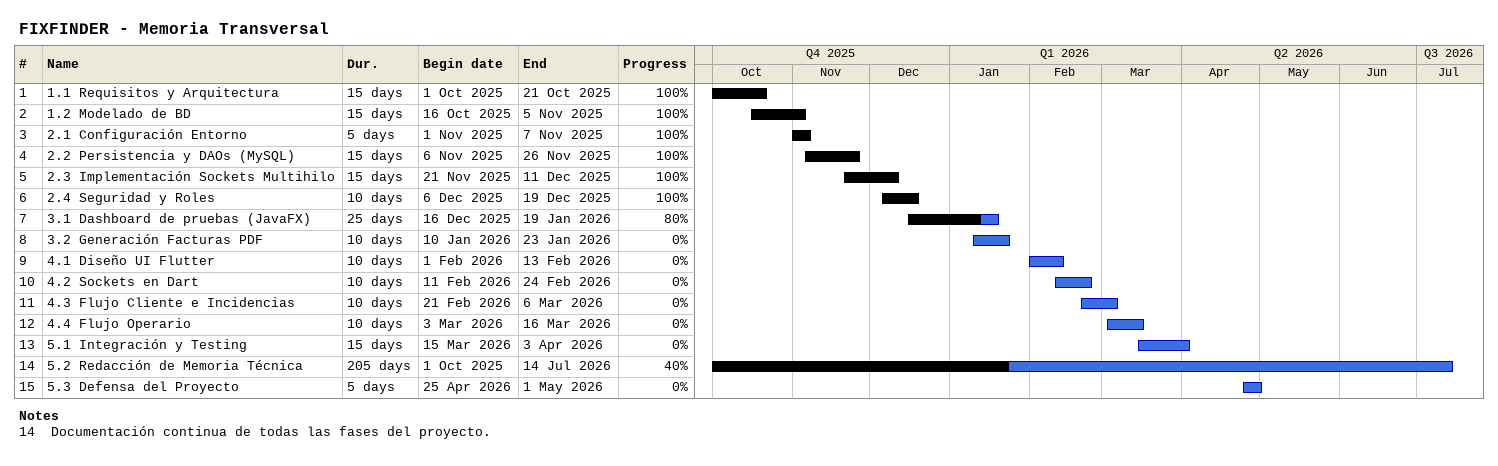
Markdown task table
FIXFINDER - Memoria Transversal

| ID | Task | Duration | Start | Finish | % complete |
|---|---|---|---|---|---|
| 1 | 1.1 Requisitos y Arquitectura | 15d | 2025-10-01 | 2025-10-21 | 100 |
| 2 | 1.2 Modelado de BD | 15d | 2025-10-16 | 2025-11-05 | 100 |
| 3 | 2.1 Configuración Entorno | 5d | 2025-11-01 | 2025-11-07 | 100 |
| 4 | 2.2 Persistencia y DAOs (MySQL) | 15d | 2025-11-06 | 2025-11-26 | 100 |
| 5 | 2.3 Implementación Sockets Multihilo | 15d | 2025-11-21 | 2025-12-11 | 100 |
| 6 | 2.4 Seguridad y Roles | 10d | 2025-12-06 | 2025-12-19 | 100 |
| 7 | 3.1 Dashboard de pruebas (JavaFX) | 25d | 2025-12-16 | 2026-01-19 | 80 |
| 8 | 3.2 Generación Facturas PDF | 10d | 2026-01-10 | 2026-01-23 | 0 |
| 9 | 4.1 Diseño UI Flutter | 10d | 2026-02-01 | 2026-02-13 | 0 |
| 10 | 4.2 Sockets en Dart | 10d | 2026-02-11 | 2026-02-24 | 0 |
| 11 | 4.3 Flujo Cliente e Incidencias | 10d | 2026-02-21 | 2026-03-06 | 0 |
| 12 | 4.4 Flujo Operario | 10d | 2026-03-03 | 2026-03-16 | 0 |
| 13 | 5.1 Integración y Testing | 15d | 2026-03-15 | 2026-04-03 | 0 |
| 14 | 5.2 Redacción de Memoria Técnica | 205d | 2025-10-01 | 2026-07-14 | 40 |
| 15 | 5.3 Defensa del Proyecto | 5d | 2026-04-25 | 2026-05-01 | 0 |

Notes
- 14: Documentación continua de todas las fases del proyecto.
